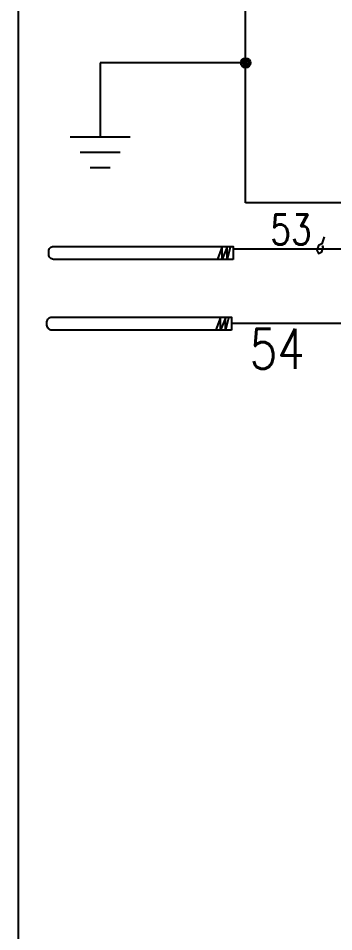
# Model space of a CAD drawing. Header units: millimetres. Extents: x 123.5 to 144.3, y 105.4 to 121.6.
# Drawn here: x 123.51 to 125.47, y 111.08 to 116.78 of the extents above; entities that cross this region are included whole.
import ezdxf
from ezdxf.enums import TextEntityAlignment as Align

# ---------------------------------------------------------------- set-up
doc = ezdxf.new("R2010")
doc.units = ezdxf.units.MM
for name, color, linetype in [('SYMS', 7, 'Continuous'), ('WIREFIXED', 7, 'Continuous'), ('WIRES', 7, 'Continuous')]:
    doc.layers.add(name, color=color, linetype=linetype)
doc.layers.add('WIRENO', color=7, linetype='Continuous', true_color=0x000000)
doc.styles.add('WD', font='romans.shx')

# ---------------------------------------------------------------- blocks, each defined once
blk = doc.blocks.new('Nivel')
at = {"layer": 'WIRENO'}
for p, q in [((103.382, 60.008), (103.743, 61.39)), ((103.743, 61.39), (103.743, 60.098)), ((103.743, 60.098), (104.254, 61.39)), ((104.254, 61.39), (104.254, 60.068)), ((104.254, 60.068), (104.736, 61.36))]:
    blk.add_line(p, q, dxfattribs=at)
blk.add_lwpolyline([(103.12, 61.395), (121.771, 61.395, -0.414214), (122.271, 60.895), (122.271, 60.542, -0.414214), (121.771, 60.042), (103.12, 60.042)], format="xyb", close=True, dxfattribs=at)
blk = doc.blocks.new('VGND2')
for p, q in [((0.09375, 0), (-0.09375, 0)), ((-0.0625, -0.046875), (0.0625, -0.046875)), ((-0.03125, -0.09375), (0.03125, -0.09375))]:
    blk.add_line(p, q)
at = {"style": 'WD', "flags": 1}
blk.add_attdef('X2TERM01', (0, 0), '', height=0.01, dxfattribs=at)
blk = doc.blocks.new('WDDOT')
for radius in [0.03, 0.0187, 0.00929]:
    blk.add_circle((0, 0), radius)
blk = doc.blocks.new('WD_WNV')
at = {"style": 'WD', "flags": 1}
for tag, p in [('W01USER', (-0.0625, 0.0938)), ('W02USER', (-0.0625, 0.0859)), ('W03USER', (-0.0625, 0.0781)), ('W04USER', (-0.0625, 0.0703)), ('W05USER', (-0.0625, 0.0625)), ('W06USER', (-0.0625, 0.0547)), ('W07USER', (-0.0625, 0.0469)), ('W08USER', (-0.0625, 0.0391)), ('W09USER', (-0.0625, 0.0312)), ('W10USER', (-0.0625, 0.0234))]:
    blk.add_attdef(tag, text='', height=0.005, dxfattribs=at).set_placement(p, align=Align.CENTER)
at = {"linetype": 'Continuous', "style": 'WD', "width": 0.8}
blk.add_attdef('WIRENO', text='', height=0.125, dxfattribs=at).set_placement((-0.05, 0), align=Align.MIDDLE_RIGHT)
blk = doc.blocks.new('WD_WNH')
at = {"linetype": 'Continuous', "style": 'WD', "width": 0.8}
blk.add_attdef('WIRENO', text='', height=0.125, dxfattribs=at).set_placement((0, 0.0625), align=Align.CENTER)
at = {"style": 'WD', "flags": 1}
for tag, p in [('W01USER', (0, 0.0781)), ('W02USER', (0, 0.0703)), ('W03USER', (0, 0.0625)), ('W04USER', (0, 0.0547)), ('W05USER', (0, 0.0469)), ('W06USER', (0, 0.0391)), ('W07USER', (0, 0.0312)), ('W08USER', (0, 0.0234)), ('W09USER', (0, 0.0156)), ('W10USER', (0, 0.0078))]:
    blk.add_attdef(tag, text='', height=0.005, dxfattribs=at).set_placement(p, align=Align.CENTER)

msp = doc.modelspace()

# ---------------------------------------------------------------- linework, layer by layer
at = {"color": 7, "linetype": 'Continuous'}
msp.add_line((123.5055, 121.5905), (123.5055, 105.4055), dxfattribs=at)
at = {"layer": 'WIREFIXED'}
msp.add_lwpolyline([(125.4113, 115.4178), (125.3962, 115.3724), (125.3764, 115.3625), (125.3666, 115.3329), (125.3764, 115.3131), (125.3962, 115.323), (125.4061, 115.3527), (125.4012, 115.3625)], dxfattribs=at)
at = {"layer": 'WIRES'}
for p, q in [((124.9223, 116.5022), (124.9223, 118.9211)), ((124.9223, 116.5022), (124.0156, 116.5022)), ((124.0156, 116.5022), (124.0156, 116.0382)), ((124.9223, 115.6299), (124.9223, 116.5022)), ((125.9503, 115.6299), (124.9223, 115.6299)), ((124.8445, 115.3428), (125.9282, 115.3428)), ((124.8334, 114.879), (125.9282, 114.879))]:
    msp.add_line(p, q, dxfattribs=at)

# ---------------------------------------------------------------- block references
at = {"layer": 'SYMS'}
msp.add_blockref('WDDOT', (124.9223, 116.5022), dxfattribs=at)
at = {"layer": 'SYMS', "xscale": 2, "yscale": 2, "zscale": 2}
msp.add_blockref('VGND2', (124.0156, 116.0382), dxfattribs=at)
at = {"layer": 'WIREFIXED'}
ref = msp.add_blockref('WD_WNH', (125.1871, 115.1652), dxfattribs=dict(at, xscale=1.5, yscale=1.5, zscale=1.5))
ref.add_attrib('WIRENOF', '53', dxfattribs={"linetype": 'Continuous', "height": 0.1875, "style": 'WD', "width": 0.8}).set_placement((125.2049, 115.3123), align=Align.BOTTOM_CENTER)
ref = msp.add_blockref('WD_WNV', (125.4618, 114.7421), dxfattribs=dict(at, xscale=2, yscale=2, zscale=2))
ref.add_attrib('WIRENOF', '54', dxfattribs={"linetype": 'Continuous', "height": 0.25, "style": 'WD', "width": 0.8}).set_placement((125.2906, 114.7184), align=Align.MIDDLE_RIGHT)
at = {"layer": 'WIRENO', "xscale": 0.06, "yscale": 0.06, "zscale": 0.06, "rotation": 180}
for p in [(131.0317, 118.9602), (131.0206, 118.5185)]:
    msp.add_blockref('Nivel', p, dxfattribs=at)

doc.saveas('drawing.dxf')
